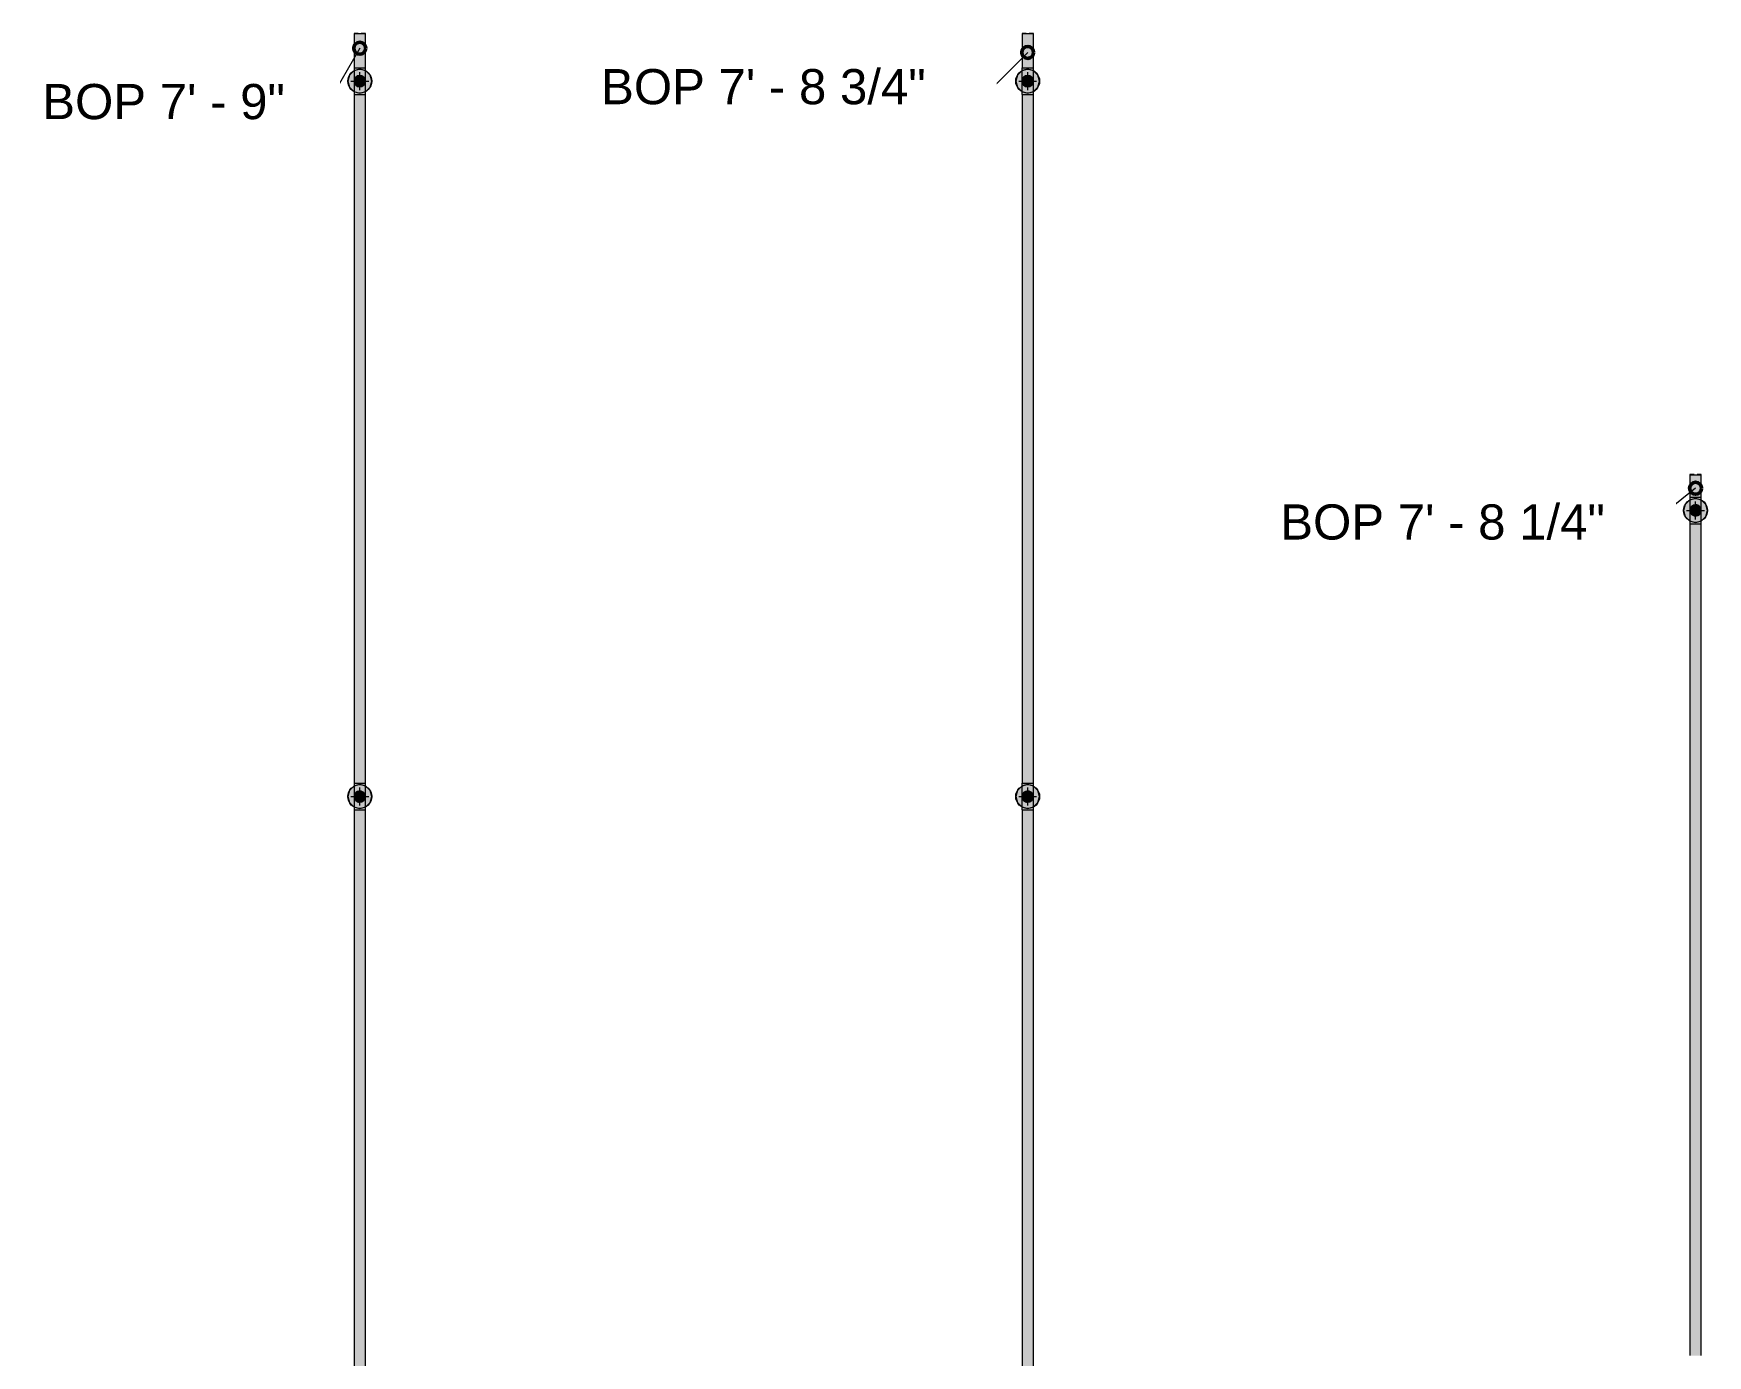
# Model space of a CAD drawing. Header units: inches. Extents: x -3385 to 41, y 7 to 1342.
# Drawn here: x -2578.7 to -2298, y 206 to 427.7 of the extents above; entities that cross this region are included whole.
import ezdxf

# ---------------------------------------------------------------- set-up
doc = ezdxf.new("R2010")
doc.units = ezdxf.units.IN
doc.header["$MEASUREMENT"] = 0
for name, color, linetype, lineweight in [('A-ANNO-NOTE', 131, 'Continuous', 9), ('G-ANNO-DIMS', 111, 'Continuous', 9), ('P-PIPE', 3, 'Continuous', 9), ('P-PIPE-CNTR', 3, 'Continuous', 9)]:
    doc.layers.add(name, color=color, linetype=linetype, lineweight=lineweight)
doc.styles.add('Arial', font='arial.ttf', dxfattribs={"height": 5.901198})

msp = doc.modelspace()

# ---------------------------------------------------------------- hatches: boundary and pattern name
at = {"layer": 'A-ANNO-NOTE'}
h = msp.add_hatch(color=256, dxfattribs=at)
edge = h.paths.add_edge_path(flags=0)
edge.add_arc((-2524, 419.743), 2, 0, 360)
for points in [[(-2524, 417.743), (-2523, 418.011), (-2522.268, 418.743), (-2522, 419.743), (-2522.268, 420.743), (-2523, 421.475), (-2524, 421.743), (-2525, 421.475), (-2525.732, 420.743), (-2526, 419.743), (-2525.732, 418.743), (-2525, 418.011), (-2524.223, 417.803)], [(-2412, 417.743), (-2411, 418.011), (-2410.268, 418.743), (-2410, 419.743), (-2410.268, 420.743), (-2411, 421.475), (-2412, 421.743), (-2413, 421.475), (-2413.732, 420.743), (-2414, 419.743), (-2413.732, 418.743), (-2413, 418.011)], [(-2300, 345.743), (-2299, 346.011), (-2298.268, 346.743), (-2298, 347.743), (-2298.268, 348.743), (-2299, 349.475), (-2300, 349.743), (-2301, 349.475), (-2301.732, 348.743), (-2302, 347.743), (-2301.732, 346.743), (-2301, 346.011)], [(-2524, 297.743), (-2523, 298.011), (-2522.268, 298.743), (-2522, 299.743), (-2522.268, 300.743), (-2523, 301.475), (-2524, 301.743), (-2525, 301.475), (-2525.732, 300.743), (-2526, 299.743), (-2525.732, 298.743), (-2525, 298.011), (-2524.223, 297.803)], [(-2412, 297.743), (-2411, 298.011), (-2410.268, 298.743), (-2410, 299.743), (-2410.268, 300.743), (-2411, 301.475), (-2412, 301.743), (-2413, 301.475), (-2413.732, 300.743), (-2414, 299.743), (-2413.732, 298.743), (-2413, 298.011)]]:
    msp.add_hatch(color=256, dxfattribs=at).paths.add_polyline_path(points, flags=0)
h = msp.add_hatch(color=256, dxfattribs=at)
edge = h.paths.add_edge_path(flags=0)
edge.add_arc((-2412, 419.743), 2, 0, 360)
h = msp.add_hatch(color=256, dxfattribs=at)
edge = h.paths.add_edge_path(flags=0)
edge.add_arc((-2300, 347.743), 2, 0, 360)
h = msp.add_hatch(color=256, dxfattribs=at)
edge = h.paths.add_edge_path(flags=0)
edge.add_arc((-2524, 299.743), 2, 0, 360)
h = msp.add_hatch(color=256, dxfattribs=at)
edge = h.paths.add_edge_path(flags=0)
edge.add_arc((-2412, 299.743), 2, 0, 360)
at = {"layer": 'P-PIPE'}
h = msp.add_hatch(color=256, dxfattribs=at)
h.paths.add_polyline_path([(-2524.673, 421.985), (-2524.673, 421.985), (-2524.673, 425.269)], flags=0)
h.paths.add_polyline_path([(-2524, 421.983), (-2524, 427.739), (-2524.95, 427.743), (-2524.95, 421.987), (-2524.474, 421.984), (-2524.223, 421.984)], flags=0)
for points in [[(-2524, 421.983), (-2523.05, 421.987), (-2523.05, 427.743), (-2523.525, 427.74), (-2524, 427.739), (-2524, 425.269)], [(-2412, 421.983), (-2411.05, 421.987), (-2411.05, 427.743), (-2411.525, 427.74), (-2412, 427.739), (-2412, 425.269)], [(-2524, 418.793), (-2523.754, 418.825), (-2523.525, 418.92), (-2523.328, 419.071), (-2523.177, 419.268), (-2523.082, 419.497), (-2523.05, 419.743), (-2523.082, 419.989), (-2523.177, 420.218), (-2523.328, 420.415), (-2523.525, 420.566), (-2523.754, 420.66), (-2524, 420.693), (-2524.246, 420.66), (-2524.475, 420.566), (-2524.672, 420.415), (-2524.823, 420.218), (-2524.918, 419.989), (-2524.95, 419.743), (-2524.918, 419.497), (-2524.823, 419.268), (-2524.672, 419.071), (-2524.475, 418.92), (-2524.223, 418.822)], [(-2412, 418.793), (-2411.754, 418.825), (-2411.525, 418.92), (-2411.328, 419.071), (-2411.177, 419.268), (-2411.082, 419.497), (-2411.05, 419.743), (-2411.082, 419.989), (-2411.177, 420.218), (-2411.328, 420.415), (-2411.525, 420.566), (-2411.754, 420.66), (-2412, 420.693), (-2412.246, 420.66), (-2412.475, 420.566), (-2412.672, 420.415), (-2412.823, 420.218), (-2412.918, 419.989), (-2412.95, 419.743), (-2412.918, 419.497), (-2412.823, 419.268), (-2412.672, 419.071), (-2412.475, 418.92), (-2412.246, 418.825)], [(-2524, 301.983), (-2523.05, 301.987), (-2523.05, 417.499), (-2523.525, 417.496), (-2524, 417.495), (-2524, 315.305)], [(-2412, 301.983), (-2411.05, 301.987), (-2411.05, 417.499), (-2411.525, 417.496), (-2412, 417.495), (-2412, 315.305)], [(-2300, 346.793), (-2299.754, 346.825), (-2299.525, 346.92), (-2299.328, 347.071), (-2299.177, 347.268), (-2299.082, 347.497), (-2299.05, 347.743), (-2299.082, 347.989), (-2299.177, 348.218), (-2299.328, 348.415), (-2299.525, 348.566), (-2299.754, 348.66), (-2300, 348.693), (-2300.246, 348.66), (-2300.475, 348.566), (-2300.672, 348.415), (-2300.823, 348.218), (-2300.918, 347.989), (-2300.95, 347.743), (-2300.918, 347.497), (-2300.823, 347.268), (-2300.672, 347.071), (-2300.475, 346.92), (-2300.246, 346.825)], [(-2300, 205.983), (-2299.05, 205.987), (-2299.05, 345.499), (-2299.525, 345.496), (-2300, 345.495), (-2300, 219.086)], [(-2524, 298.793), (-2523.754, 298.825), (-2523.525, 298.92), (-2523.328, 299.071), (-2523.177, 299.268), (-2523.082, 299.497), (-2523.05, 299.743), (-2523.082, 299.989), (-2523.177, 300.218), (-2523.328, 300.415), (-2523.525, 300.566), (-2523.754, 300.66), (-2524, 300.693), (-2524.246, 300.66), (-2524.475, 300.566), (-2524.672, 300.415), (-2524.823, 300.218), (-2524.918, 299.989), (-2524.95, 299.743), (-2524.918, 299.497), (-2524.823, 299.268), (-2524.672, 299.071), (-2524.475, 298.92), (-2524.223, 298.822)], [(-2412, 298.793), (-2411.754, 298.825), (-2411.525, 298.92), (-2411.328, 299.071), (-2411.177, 299.268), (-2411.082, 299.497), (-2411.05, 299.743), (-2411.082, 299.989), (-2411.177, 300.218), (-2411.328, 300.415), (-2411.525, 300.566), (-2411.754, 300.66), (-2412, 300.693), (-2412.246, 300.66), (-2412.475, 300.566), (-2412.672, 300.415), (-2412.823, 300.218), (-2412.918, 299.989), (-2412.95, 299.743), (-2412.918, 299.497), (-2412.823, 299.268), (-2412.672, 299.071), (-2412.475, 298.92), (-2412.246, 298.825)], [(-2524, 61.983), (-2523.05, 61.987), (-2523.05, 297.499), (-2523.525, 297.496), (-2524, 297.495), (-2524, 184.4), (-2523.83, 184.378), (-2523.635, 184.285), (-2523.525, 184.195), (-2523.423, 184.054), (-2523.365, 183.913), (-2523.343, 183.743), (-2523.365, 183.573), (-2523.431, 183.414), (-2523.535, 183.278), (-2523.671, 183.173), (-2523.874, 183.102), (-2524, 183.085), (-2524, 67.886)], [(-2412, 61.983), (-2411.05, 61.987), (-2411.05, 297.499), (-2411.525, 297.496), (-2412, 297.495), (-2412, 184.4), (-2411.83, 184.378), (-2411.635, 184.285), (-2411.525, 184.195), (-2411.423, 184.054), (-2411.365, 183.913), (-2411.343, 183.743), (-2411.365, 183.573), (-2411.431, 183.414), (-2411.535, 183.278), (-2411.671, 183.173), (-2411.874, 183.102), (-2412, 183.085), (-2412, 67.886)]]:
    msp.add_hatch(color=256, dxfattribs=at).paths.add_polyline_path(points, flags=0)
h = msp.add_hatch(color=256, dxfattribs=at)
h.paths.add_polyline_path([(-2412.673, 421.985), (-2412.673, 421.985), (-2412.673, 425.269)], flags=0)
h.paths.add_polyline_path([(-2412, 421.983), (-2412, 427.739), (-2412.95, 427.743), (-2412.95, 421.987), (-2412.474, 421.984), (-2412.246, 421.984)], flags=0)
h = msp.add_hatch(color=256, dxfattribs=at)
h.paths.add_polyline_path([(-2524.951, 419.743), (-2524.918, 419.992), (-2524.788, 420.276), (-2524.655, 420.433), (-2524.443, 420.58), (-2524.223, 420.665), (-2524, 420.694), (-2524, 421.983), (-2524.951, 421.987), (-2524.951, 419.908)], flags=0)
h.paths.add_polyline_path([(-2524, 417.495), (-2524.002, 418.793), (-2524.254, 418.827), (-2524.477, 418.921), (-2524.674, 419.073), (-2524.841, 419.31), (-2524.879, 419.381), (-2524.933, 419.561), (-2524.951, 419.743), (-2524.951, 417.499), (-2524.475, 417.496), (-2524.223, 417.495)], flags=0)
h = msp.add_hatch(color=256, dxfattribs=at)
h.paths.add_polyline_path([(-2523.049, 419.743), (-2523.049, 421.987), (-2523.525, 421.984), (-2524, 421.983), (-2523.99, 420.693), (-2523.746, 420.66), (-2523.524, 420.566), (-2523.326, 420.413), (-2523.16, 420.177), (-2523.121, 420.105), (-2523.067, 419.926), (-2523.05, 419.749)], flags=0)
h.paths.add_polyline_path([(-2524, 417.495), (-2523.049, 417.499), (-2523.05, 419.738), (-2523.082, 419.496), (-2523.213, 419.21), (-2523.346, 419.053), (-2523.539, 418.914), (-2523.754, 418.825), (-2524, 418.793), (-2524, 418.683)], flags=0)
h = msp.add_hatch(color=256, dxfattribs=at)
h.paths.add_polyline_path([(-2412.951, 419.743), (-2412.918, 419.992), (-2412.788, 420.276), (-2412.655, 420.433), (-2412.443, 420.58), (-2412.243, 420.662), (-2412, 420.694), (-2412, 421.983), (-2412.951, 421.987), (-2412.951, 419.908)], flags=0)
h.paths.add_polyline_path([(-2412, 417.495), (-2412.002, 418.793), (-2412.254, 418.827), (-2412.477, 418.921), (-2412.674, 419.073), (-2412.841, 419.31), (-2412.879, 419.381), (-2412.933, 419.561), (-2412.951, 419.743), (-2412.951, 417.499), (-2412.475, 417.496), (-2412.246, 417.495)], flags=0)
h = msp.add_hatch(color=256, dxfattribs=at)
h.paths.add_polyline_path([(-2411.049, 419.743), (-2411.049, 421.987), (-2411.525, 421.984), (-2412, 421.983), (-2411.99, 420.693), (-2411.746, 420.66), (-2411.524, 420.566), (-2411.326, 420.413), (-2411.16, 420.177), (-2411.121, 420.105), (-2411.067, 419.926), (-2411.05, 419.749)], flags=0)
h.paths.add_polyline_path([(-2412, 417.495), (-2411.049, 417.499), (-2411.05, 419.738), (-2411.082, 419.496), (-2411.213, 419.21), (-2411.346, 419.053), (-2411.539, 418.914), (-2411.754, 418.825), (-2412, 418.793), (-2412, 418.683)], flags=0)
h = msp.add_hatch(color=256, dxfattribs=at)
h.paths.add_polyline_path([(-2524, 418.793), (-2523.754, 418.825), (-2523.525, 418.92), (-2523.328, 419.072), (-2523.177, 419.269), (-2523.082, 419.498), (-2523.05, 419.747), (-2523.082, 419.991), (-2523.179, 420.221), (-2523.33, 420.417), (-2523.529, 420.568), (-2523.757, 420.662), (-2524.011, 420.693), (-2524.25, 420.66), (-2524.48, 420.563), (-2524.675, 420.413), (-2524.826, 420.214), (-2524.919, 419.985), (-2524.95, 419.735), (-2524.917, 419.494), (-2524.822, 419.266), (-2524.671, 419.07), (-2524.474, 418.919), (-2524.223, 418.822), (-2524.001, 418.793)], flags=0)
h.paths.add_polyline_path([(-2524, 418.793), (-2524.249, 418.826), (-2524.475, 418.92), (-2524.675, 419.075), (-2524.823, 419.268), (-2524.919, 419.505), (-2524.95, 419.743), (-2524.914, 419.998), (-2524.823, 420.218), (-2524.663, 420.421), (-2524.475, 420.566), (-2524.223, 420.663), (-2524, 420.693), (-2523.746, 420.657), (-2523.525, 420.566), (-2523.324, 420.409), (-2523.177, 420.218), (-2523.082, 419.989), (-2523.05, 419.742), (-2523.083, 419.495), (-2523.177, 419.268), (-2523.328, 419.071), (-2523.525, 418.92), (-2523.755, 418.825)], flags=0)
h = msp.add_hatch(color=256, dxfattribs=at)
h.paths.add_polyline_path([(-2412, 418.793), (-2411.754, 418.825), (-2411.525, 418.92), (-2411.328, 419.072), (-2411.177, 419.269), (-2411.082, 419.498), (-2411.05, 419.747), (-2411.082, 419.991), (-2411.179, 420.221), (-2411.33, 420.417), (-2411.529, 420.568), (-2411.757, 420.662), (-2412.011, 420.693), (-2412.25, 420.66), (-2412.48, 420.563), (-2412.675, 420.413), (-2412.826, 420.214), (-2412.919, 419.985), (-2412.95, 419.735), (-2412.917, 419.494), (-2412.822, 419.266), (-2412.671, 419.07), (-2412.474, 418.919), (-2412.245, 418.825), (-2412.001, 418.793)], flags=0)
h.paths.add_polyline_path([(-2412, 418.793), (-2412.249, 418.826), (-2412.475, 418.92), (-2412.675, 419.075), (-2412.823, 419.268), (-2412.919, 419.505), (-2412.95, 419.743), (-2412.914, 419.998), (-2412.823, 420.218), (-2412.663, 420.421), (-2412.475, 420.566), (-2412.236, 420.662), (-2412, 420.693), (-2411.746, 420.657), (-2411.525, 420.566), (-2411.324, 420.409), (-2411.177, 420.218), (-2411.082, 419.989), (-2411.05, 419.742), (-2411.083, 419.495), (-2411.177, 419.268), (-2411.328, 419.071), (-2411.525, 418.92), (-2411.755, 418.825)], flags=0)
h = msp.add_hatch(color=256, dxfattribs=at)
h.paths.add_polyline_path([(-2524.673, 301.985), (-2524.673, 301.985), (-2524.673, 315.305)], flags=0)
h.paths.add_polyline_path([(-2524, 301.983), (-2524, 417.495), (-2524.95, 417.498), (-2524.95, 301.987), (-2524.474, 301.984), (-2524.223, 301.984)], flags=0)
h = msp.add_hatch(color=256, dxfattribs=at)
h.paths.add_polyline_path([(-2412.673, 301.985), (-2412.673, 301.985), (-2412.673, 315.305)], flags=0)
h.paths.add_polyline_path([(-2412, 301.983), (-2412, 417.495), (-2412.95, 417.498), (-2412.95, 301.987), (-2412.474, 301.984), (-2412.246, 301.984)], flags=0)
h = msp.add_hatch(color=256, dxfattribs=at)
h.paths.add_polyline_path([(-2300.673, 349.985), (-2300.673, 349.985), (-2300.673, 353.727)], flags=0)
h.paths.add_polyline_path([(-2300, 349.983), (-2300, 353.739), (-2300.95, 353.743), (-2300.95, 349.987), (-2300.474, 349.984), (-2300.246, 349.984)], flags=0)
h = msp.add_hatch(color=256, dxfattribs=at)
h.paths.add_polyline_path([(-2299.525, 349.984), (-2299.05, 349.987), (-2299.05, 353.743), (-2299.525, 353.74), (-2299.525, 350.429)], flags=0)
h.paths.add_polyline_path([(-2300, 349.983), (-2299.525, 349.984), (-2299.525, 353.74), (-2300, 353.739)], flags=0)
h = msp.add_hatch(color=256, dxfattribs=at)
h.paths.add_polyline_path([(-2300.951, 347.743), (-2300.918, 347.992), (-2300.788, 348.276), (-2300.655, 348.433), (-2300.443, 348.58), (-2300.243, 348.662), (-2300, 348.694), (-2300, 349.983), (-2300.951, 349.987), (-2300.951, 347.908)], flags=0)
h.paths.add_polyline_path([(-2300, 345.495), (-2300.002, 346.793), (-2300.254, 346.827), (-2300.477, 346.921), (-2300.674, 347.073), (-2300.841, 347.31), (-2300.879, 347.381), (-2300.933, 347.561), (-2300.951, 347.743), (-2300.951, 345.499), (-2300.475, 345.496), (-2300.246, 345.495)], flags=0)
h = msp.add_hatch(color=256, dxfattribs=at)
h.paths.add_polyline_path([(-2300, 346.793), (-2299.754, 346.825), (-2299.525, 346.92), (-2299.328, 347.072), (-2299.177, 347.269), (-2299.082, 347.498), (-2299.05, 347.747), (-2299.082, 347.991), (-2299.179, 348.221), (-2299.33, 348.417), (-2299.529, 348.568), (-2299.757, 348.662), (-2300.011, 348.693), (-2300.25, 348.66), (-2300.48, 348.563), (-2300.675, 348.413), (-2300.826, 348.214), (-2300.919, 347.985), (-2300.95, 347.735), (-2300.917, 347.494), (-2300.822, 347.266), (-2300.671, 347.07), (-2300.474, 346.919), (-2300.245, 346.825), (-2300.001, 346.793)], flags=0)
h.paths.add_polyline_path([(-2300, 346.793), (-2300.249, 346.826), (-2300.475, 346.92), (-2300.675, 347.075), (-2300.823, 347.268), (-2300.919, 347.505), (-2300.95, 347.743), (-2300.914, 347.998), (-2300.823, 348.218), (-2300.663, 348.421), (-2300.475, 348.566), (-2300.236, 348.662), (-2300, 348.693), (-2299.746, 348.657), (-2299.525, 348.566), (-2299.324, 348.409), (-2299.177, 348.218), (-2299.082, 347.989), (-2299.05, 347.742), (-2299.083, 347.495), (-2299.177, 347.268), (-2299.328, 347.071), (-2299.525, 346.92), (-2299.755, 346.825)], flags=0)
h = msp.add_hatch(color=256, dxfattribs=at)
h.paths.add_polyline_path([(-2299.049, 347.743), (-2299.049, 349.987), (-2299.525, 349.984), (-2300, 349.983), (-2299.99, 348.693), (-2299.746, 348.66), (-2299.524, 348.566), (-2299.326, 348.413), (-2299.16, 348.177), (-2299.121, 348.105), (-2299.067, 347.926), (-2299.05, 347.749)], flags=0)
h.paths.add_polyline_path([(-2300, 345.495), (-2299.049, 345.499), (-2299.05, 347.738), (-2299.082, 347.496), (-2299.213, 347.21), (-2299.346, 347.053), (-2299.539, 346.914), (-2299.754, 346.825), (-2300, 346.793), (-2300, 346.683)], flags=0)
h = msp.add_hatch(color=256, dxfattribs=at)
h.paths.add_polyline_path([(-2300.673, 205.985), (-2300.673, 205.985), (-2300.673, 219.086)], flags=0)
h.paths.add_polyline_path([(-2300, 205.983), (-2300, 345.495), (-2300.95, 345.498), (-2300.95, 205.987), (-2300.474, 205.984), (-2300.246, 205.984)], flags=0)
h = msp.add_hatch(color=256, dxfattribs=at)
h.paths.add_polyline_path([(-2524.951, 299.743), (-2524.918, 299.992), (-2524.788, 300.276), (-2524.655, 300.433), (-2524.443, 300.58), (-2524.223, 300.665), (-2524, 300.694), (-2524, 301.983), (-2524.951, 301.987), (-2524.951, 299.908)], flags=0)
h.paths.add_polyline_path([(-2524, 297.495), (-2524.002, 298.793), (-2524.254, 298.827), (-2524.477, 298.921), (-2524.674, 299.073), (-2524.841, 299.31), (-2524.879, 299.381), (-2524.933, 299.561), (-2524.951, 299.743), (-2524.951, 297.499), (-2524.475, 297.496), (-2524.223, 297.495)], flags=0)
h = msp.add_hatch(color=256, dxfattribs=at)
h.paths.add_polyline_path([(-2524, 298.793), (-2523.754, 298.825), (-2523.525, 298.92), (-2523.328, 299.072), (-2523.177, 299.269), (-2523.082, 299.498), (-2523.05, 299.747), (-2523.082, 299.991), (-2523.179, 300.221), (-2523.33, 300.417), (-2523.529, 300.568), (-2523.757, 300.662), (-2524.011, 300.693), (-2524.25, 300.66), (-2524.48, 300.563), (-2524.675, 300.413), (-2524.826, 300.214), (-2524.919, 299.985), (-2524.95, 299.735), (-2524.917, 299.494), (-2524.822, 299.266), (-2524.671, 299.07), (-2524.474, 298.919), (-2524.223, 298.822), (-2524.001, 298.793)], flags=0)
h.paths.add_polyline_path([(-2524, 298.793), (-2524.249, 298.826), (-2524.475, 298.92), (-2524.675, 299.075), (-2524.823, 299.268), (-2524.919, 299.505), (-2524.95, 299.743), (-2524.914, 299.998), (-2524.823, 300.218), (-2524.663, 300.421), (-2524.475, 300.566), (-2524.223, 300.663), (-2524, 300.693), (-2523.746, 300.657), (-2523.525, 300.566), (-2523.324, 300.409), (-2523.177, 300.218), (-2523.082, 299.989), (-2523.05, 299.742), (-2523.083, 299.495), (-2523.177, 299.268), (-2523.328, 299.071), (-2523.525, 298.92), (-2523.755, 298.825)], flags=0)
h = msp.add_hatch(color=256, dxfattribs=at)
h.paths.add_polyline_path([(-2523.049, 299.743), (-2523.049, 301.987), (-2523.525, 301.984), (-2524, 301.983), (-2523.99, 300.693), (-2523.746, 300.66), (-2523.524, 300.566), (-2523.326, 300.413), (-2523.16, 300.177), (-2523.121, 300.105), (-2523.067, 299.926), (-2523.05, 299.749)], flags=0)
h.paths.add_polyline_path([(-2524, 297.495), (-2523.049, 297.499), (-2523.05, 299.738), (-2523.082, 299.496), (-2523.213, 299.21), (-2523.346, 299.053), (-2523.539, 298.914), (-2523.754, 298.825), (-2524, 298.793), (-2524, 298.683)], flags=0)
h = msp.add_hatch(color=256, dxfattribs=at)
h.paths.add_polyline_path([(-2412.951, 299.743), (-2412.918, 299.992), (-2412.788, 300.276), (-2412.655, 300.433), (-2412.443, 300.58), (-2412.243, 300.662), (-2412, 300.694), (-2412, 301.983), (-2412.951, 301.987), (-2412.951, 299.908)], flags=0)
h.paths.add_polyline_path([(-2412, 297.495), (-2412.002, 298.793), (-2412.254, 298.827), (-2412.477, 298.921), (-2412.674, 299.073), (-2412.841, 299.31), (-2412.879, 299.381), (-2412.933, 299.561), (-2412.951, 299.743), (-2412.951, 297.499), (-2412.475, 297.496), (-2412.246, 297.495)], flags=0)
h = msp.add_hatch(color=256, dxfattribs=at)
h.paths.add_polyline_path([(-2412, 298.793), (-2411.754, 298.825), (-2411.525, 298.92), (-2411.328, 299.072), (-2411.177, 299.269), (-2411.082, 299.498), (-2411.05, 299.747), (-2411.082, 299.991), (-2411.179, 300.221), (-2411.33, 300.417), (-2411.529, 300.568), (-2411.757, 300.662), (-2412.011, 300.693), (-2412.25, 300.66), (-2412.48, 300.563), (-2412.675, 300.413), (-2412.826, 300.214), (-2412.919, 299.985), (-2412.95, 299.735), (-2412.917, 299.494), (-2412.822, 299.266), (-2412.671, 299.07), (-2412.474, 298.919), (-2412.245, 298.825), (-2412.001, 298.793)], flags=0)
h.paths.add_polyline_path([(-2412, 298.793), (-2412.249, 298.826), (-2412.475, 298.92), (-2412.675, 299.075), (-2412.823, 299.268), (-2412.919, 299.505), (-2412.95, 299.743), (-2412.914, 299.998), (-2412.823, 300.218), (-2412.663, 300.421), (-2412.475, 300.566), (-2412.236, 300.662), (-2412, 300.693), (-2411.746, 300.657), (-2411.525, 300.566), (-2411.324, 300.409), (-2411.177, 300.218), (-2411.082, 299.989), (-2411.05, 299.742), (-2411.083, 299.495), (-2411.177, 299.268), (-2411.328, 299.071), (-2411.525, 298.92), (-2411.755, 298.825)], flags=0)
h = msp.add_hatch(color=256, dxfattribs=at)
h.paths.add_polyline_path([(-2411.049, 299.743), (-2411.049, 301.987), (-2411.525, 301.984), (-2412, 301.983), (-2411.99, 300.693), (-2411.746, 300.66), (-2411.524, 300.566), (-2411.326, 300.413), (-2411.16, 300.177), (-2411.121, 300.105), (-2411.067, 299.926), (-2411.05, 299.749)], flags=0)
h.paths.add_polyline_path([(-2412, 297.495), (-2411.049, 297.499), (-2411.05, 299.738), (-2411.082, 299.496), (-2411.213, 299.21), (-2411.346, 299.053), (-2411.539, 298.914), (-2411.754, 298.825), (-2412, 298.793), (-2412, 298.683)], flags=0)
h = msp.add_hatch(color=256, dxfattribs=at)
h.paths.add_polyline_path([(-2524.673, 61.985), (-2524.673, 61.985), (-2524.673, 67.886)], flags=0)
h.paths.add_polyline_path([(-2524, 61.983), (-2524, 183.085), (-2524.17, 183.108), (-2524.357, 183.195), (-2524.475, 183.291), (-2524.571, 183.417), (-2524.635, 183.573), (-2524.658, 183.743), (-2524.635, 183.913), (-2524.569, 184.072), (-2524.465, 184.208), (-2524.329, 184.312), (-2524.118, 184.385), (-2524, 184.401), (-2524, 297.495), (-2524.95, 297.498), (-2524.95, 61.987), (-2524.474, 61.984), (-2524.223, 61.984)], flags=0)
h = msp.add_hatch(color=256, dxfattribs=at)
h.paths.add_polyline_path([(-2412.673, 61.985), (-2412.673, 61.985), (-2412.673, 67.886)], flags=0)
h.paths.add_polyline_path([(-2412, 61.983), (-2412, 183.085), (-2412.17, 183.108), (-2412.357, 183.195), (-2412.475, 183.291), (-2412.571, 183.417), (-2412.635, 183.573), (-2412.658, 183.743), (-2412.635, 183.913), (-2412.569, 184.072), (-2412.465, 184.208), (-2412.329, 184.312), (-2412.118, 184.385), (-2412, 184.401), (-2412, 297.495), (-2412.95, 297.498), (-2412.95, 61.987), (-2412.474, 61.984), (-2412.246, 61.984)], flags=0)

# ---------------------------------------------------------------- linework, layer by layer
at = {"layer": 'A-ANNO-NOTE'}
for p, q in [((-2525, 421.475), (-2525.732, 420.743)), ((-2524, 421.743), (-2525, 421.475)), ((-2523, 421.475), (-2524, 421.743)), ((-2522.268, 420.743), (-2523, 421.475)), ((-2413, 421.475), (-2413.732, 420.743)), ((-2412, 421.743), (-2413, 421.475)), ((-2411, 421.475), (-2412, 421.743)), ((-2410.268, 420.743), (-2411, 421.475)), ((-2525.732, 420.743), (-2526, 419.743)), ((-2526, 419.743), (-2525.732, 418.743)), ((-2525.732, 418.743), (-2525, 418.011)), ((-2523, 418.011), (-2522.268, 418.743)), ((-2522, 419.743), (-2522.268, 420.743)), ((-2522.268, 418.743), (-2522, 419.743)), ((-2413.732, 420.743), (-2414, 419.743)), ((-2414, 419.743), (-2413.732, 418.743)), ((-2413.732, 418.743), (-2413, 418.011)), ((-2411, 418.011), (-2410.268, 418.743)), ((-2410, 419.743), (-2410.268, 420.743)), ((-2410.268, 418.743), (-2410, 419.743)), ((-2525, 418.011), (-2524.223, 417.803)), ((-2524.223, 417.803), (-2524, 417.743)), ((-2524, 417.743), (-2523, 418.011)), ((-2413, 418.011), (-2412, 417.743)), ((-2412, 417.743), (-2411, 418.011)), ((-2301.732, 348.743), (-2302, 347.743)), ((-2301, 349.475), (-2301.732, 348.743)), ((-2300, 349.743), (-2301, 349.475)), ((-2299, 349.475), (-2300, 349.743)), ((-2298.268, 348.743), (-2299, 349.475)), ((-2298, 347.743), (-2298.268, 348.743)), ((-2302, 347.743), (-2301.732, 346.743)), ((-2301.732, 346.743), (-2301, 346.011)), ((-2301, 346.011), (-2300, 345.743)), ((-2300, 345.743), (-2299, 346.011)), ((-2299, 346.011), (-2298.268, 346.743)), ((-2298.268, 346.743), (-2298, 347.743)), ((-2525.732, 300.743), (-2526, 299.743)), ((-2525, 301.475), (-2525.732, 300.743)), ((-2524, 301.743), (-2525, 301.475)), ((-2523, 301.475), (-2524, 301.743)), ((-2522.268, 300.743), (-2523, 301.475)), ((-2522, 299.743), (-2522.268, 300.743)), ((-2413.732, 300.743), (-2414, 299.743)), ((-2413, 301.475), (-2413.732, 300.743)), ((-2412, 301.743), (-2413, 301.475)), ((-2411, 301.475), (-2412, 301.743)), ((-2410.268, 300.743), (-2411, 301.475)), ((-2410, 299.743), (-2410.268, 300.743)), ((-2526, 299.743), (-2525.732, 298.743)), ((-2525.732, 298.743), (-2525, 298.011)), ((-2525, 298.011), (-2524.223, 297.803)), ((-2524.223, 297.803), (-2524, 297.743)), ((-2524, 297.743), (-2523, 298.011)), ((-2523, 298.011), (-2522.268, 298.743)), ((-2522.268, 298.743), (-2522, 299.743)), ((-2414, 299.743), (-2413.732, 298.743)), ((-2413.732, 298.743), (-2413, 298.011)), ((-2413, 298.011), (-2412, 297.743)), ((-2412, 297.743), (-2411, 298.011)), ((-2411, 298.011), (-2410.268, 298.743)), ((-2410.268, 298.743), (-2410, 299.743))]:
    msp.add_line(p, q, dxfattribs=at)
for centre in [(-2524, 419.743), (-2412, 419.743), (-2300, 347.743), (-2524, 299.743), (-2412, 299.743)]:
    msp.add_circle(centre, 2, dxfattribs=at)
at = {"layer": 'G-ANNO-DIMS'}
for p, q in [((-2524, 425.277), (-2529.085, 416.469)), ((-2412, 424.559), (-2417.585, 418.974)), ((-2417.585, 418.974), (-2427.969, 418.974)), ((-2529.085, 416.469), (-2535.356, 416.469)), ((-2300, 351.459), (-2306.884, 345.955)), ((-2306.884, 345.955), (-2314.082, 345.955))]:
    msp.add_line(p, q, dxfattribs=at)
at = {"layer": 'G-ANNO-DIMS', "lineweight": 50}
for centre in [(-2524, 425.277), (-2412, 424.559), (-2300, 351.459)]:
    msp.add_circle(centre, 1, dxfattribs=at)
at = {"layer": 'P-PIPE'}
for p, q in [((-2524.95, 427.743), (-2524.95, 421.987)), ((-2523.05, 421.987), (-2523.05, 427.743)), ((-2412.95, 427.743), (-2412.95, 421.987)), ((-2411.05, 421.987), (-2411.05, 427.743)), ((-2524.951, 421.987), (-2524.951, 417.499)), ((-2523.049, 417.499), (-2523.049, 421.987)), ((-2412.951, 421.987), (-2412.951, 417.499)), ((-2411.049, 417.499), (-2411.049, 421.987)), ((-2524.95, 417.499), (-2524.95, 301.987)), ((-2523.05, 301.987), (-2523.05, 417.499)), ((-2412.95, 417.499), (-2412.95, 301.987)), ((-2411.05, 301.987), (-2411.05, 417.499)), ((-2300.95, 353.743), (-2300.95, 349.987)), ((-2299.05, 349.987), (-2299.05, 353.743)), ((-2300.951, 349.987), (-2300.951, 345.499)), ((-2299.049, 345.499), (-2299.049, 349.987)), ((-2300.95, 345.499), (-2300.95, 205.987)), ((-2299.05, 205.987), (-2299.05, 345.499)), ((-2524.951, 301.987), (-2524.951, 297.499)), ((-2523.049, 297.499), (-2523.049, 301.987)), ((-2412.951, 301.987), (-2412.951, 297.499)), ((-2411.049, 297.499), (-2411.049, 301.987)), ((-2524.95, 297.499), (-2524.95, 61.987)), ((-2523.05, 61.987), (-2523.05, 297.499)), ((-2412.95, 297.499), (-2412.95, 61.987)), ((-2411.05, 61.987), (-2411.05, 297.499))]:
    msp.add_line(p, q, dxfattribs=at)
for centre, radius, start, end in [((-2524, 419.743), 0.95, 0, 180), ((-2524, 419.743), 0.95, 180, 0), ((-2524, 419.268), 0.475, 90, 270), ((-2524, 420.218), 0.475, 270, 90), ((-2412, 419.743), 0.95, 0, 180), ((-2412, 419.743), 0.95, 180, 0), ((-2412, 419.268), 0.475, 90, 270), ((-2412, 420.218), 0.475, 270, 90), ((-2300, 347.743), 0.95, 0, 180), ((-2300, 348.218), 0.475, 270, 90), ((-2300, 347.743), 0.95, 180, 0), ((-2300, 347.268), 0.475, 90, 270), ((-2524, 299.743), 0.95, 0, 180), ((-2524, 300.218), 0.475, 270, 90), ((-2412, 299.743), 0.95, 0, 180), ((-2412, 300.218), 0.475, 270, 90), ((-2524, 299.743), 0.95, 180, 0), ((-2524, 299.268), 0.475, 90, 270), ((-2412, 299.743), 0.95, 180, 0), ((-2412, 299.268), 0.475, 90, 270)]:
    msp.add_arc(centre, radius, start, end, dxfattribs=at)
for centre, major_axis, start_param, end_param in [((-2524, 427.743), (0.95, 0), 1.8325957, 3.1415927), ((-2524, 427.743), (0.95, 0), 3.1415927, 4.712389), ((-2524, 427.743), (0.95, 0), 4.712389, 6.2831853), ((-2524, 427.743), (0.95, 0), 0, 1.3089969), ((-2412, 427.743), (0.95, 0), 1.8325957, 3.1415927), ((-2412, 427.743), (0.95, 0), 3.1415927, 4.712389), ((-2412, 427.743), (0.95, 0), 4.712389, 6.2831853), ((-2412, 427.743), (0.95, 0), 0, 1.3089969), ((-2524, 421.987), (0.951, 0), 3.1415927, 3.403392), ((-2524, 421.987), (0.951, 0), 3.4054884, 3.6651914), ((-2524, 421.987), (0.95, 0), 3.6651914, 3.9260253), ((-2524, 421.987), (0.951, 0), 3.6663729, 3.9269908), ((-2524, 421.987), (0.95, 0), 3.9269908, 4.1882663), ((-2524, 421.987), (0.951, 0), 3.9277311, 4.1887902), ((-2524, 421.987), (0.95, 0), 4.1887902, 4.4503567), ((-2524, 421.987), (0.951, 0), 4.1892397, 4.4505896), ((-2524, 421.987), (0.95, 0), 4.4505896, 4.712389), ((-2524, 421.987), (0.951, 0), 4.4508064, 4.712389), ((-2524, 421.987), (0.951, 0), 4.712389, 6.2831853), ((-2524, 421.987), (0.95, 0), 4.712389, 4.9741884), ((-2524, 421.987), (0.95, 0), 4.9744212, 5.2359878), ((-2524, 421.987), (0.95, 0), 5.2365116, 5.4977871), ((-2524, 421.987), (0.95, 0), 5.4987526, 5.7595865), ((-2412, 421.987), (0.951, 0), 3.1415927, 3.403392), ((-2412, 421.987), (0.951, 0), 3.4054884, 3.6651914), ((-2412, 421.987), (0.95, 0), 3.6651914, 3.9260253), ((-2412, 421.987), (0.951, 0), 3.6663729, 3.9269908), ((-2412, 421.987), (0.95, 0), 3.9269908, 4.1882663), ((-2412, 421.987), (0.951, 0), 3.9277311, 4.1887902), ((-2412, 421.987), (0.95, 0), 4.1887902, 4.4503567), ((-2412, 421.987), (0.951, 0), 4.1892397, 4.4505896), ((-2412, 421.987), (0.95, 0), 4.4505896, 4.712389), ((-2412, 421.987), (0.951, 0), 4.4508064, 4.712389), ((-2412, 421.987), (0.951, 0), 4.712389, 6.2831853), ((-2412, 421.987), (0.95, 0), 4.712389, 4.9741884), ((-2412, 421.987), (0.95, 0), 4.9744212, 5.2359878), ((-2412, 421.987), (0.95, 0), 5.2365116, 5.4977871), ((-2412, 421.987), (0.95, 0), 5.4987526, 5.7595865), ((-2524, 417.499), (0.951, 0), 3.1415927, 4.712389), ((-2524, 417.499), (0.95, 0), 3.6651914, 3.9260253), ((-2524, 417.499), (0.95, 0), 3.9269908, 4.1882663), ((-2524, 417.499), (0.95, 0), 4.1887902, 4.4503567), ((-2524, 417.499), (0.95, 0), 4.4505896, 4.712389), ((-2524, 417.499), (0.951, 0), 4.712389, 6.2831853), ((-2524, 417.499), (0.95, 0), 4.712389, 4.9741884), ((-2524, 417.499), (0.95, 0), 4.9744212, 5.2359878), ((-2524, 417.499), (0.95, 0), 5.2365116, 5.4977871), ((-2524, 417.499), (0.95, 0), 5.4987526, 5.7595865), ((-2412, 417.499), (0.951, 0), 3.1415927, 4.712389), ((-2412, 417.499), (0.95, 0), 3.6651914, 3.9260253), ((-2412, 417.499), (0.95, 0), 3.9269908, 4.1882663), ((-2412, 417.499), (0.95, 0), 4.1887902, 4.4503567), ((-2412, 417.499), (0.95, 0), 4.4505896, 4.712389), ((-2412, 417.499), (0.951, 0), 4.712389, 6.2831853), ((-2412, 417.499), (0.95, 0), 4.712389, 4.9741884), ((-2412, 417.499), (0.95, 0), 4.9744212, 5.2359878), ((-2412, 417.499), (0.95, 0), 5.2365116, 5.4977871), ((-2412, 417.499), (0.95, 0), 5.4987526, 5.7595865), ((-2300, 353.743), (0.95, 0), 1.8325957, 3.1415927), ((-2300, 353.743), (0.95, 0), 3.1415927, 4.712389), ((-2300, 353.743), (0.95, 0), 4.712389, 6.2831853), ((-2300, 353.743), (0.95, 0), 0, 1.3089969), ((-2300, 349.987), (0.951, 0), 3.1415927, 3.403392), ((-2300, 349.987), (0.951, 0), 3.4054884, 3.6651914), ((-2300, 349.987), (0.95, 0), 3.6651914, 3.9260253), ((-2300, 349.987), (0.951, 0), 3.6663729, 3.9269908), ((-2300, 349.987), (0.95, 0), 3.9269908, 4.1882663), ((-2300, 349.987), (0.951, 0), 3.9277311, 4.1887902), ((-2300, 349.987), (0.95, 0), 4.1887902, 4.4503567), ((-2300, 349.987), (0.951, 0), 4.1892397, 4.4505896), ((-2300, 349.987), (0.95, 0), 4.4505896, 4.712389), ((-2300, 349.987), (0.951, 0), 4.4508064, 4.712389), ((-2300, 349.987), (0.951, 0), 4.712389, 5.758405), ((-2300, 349.987), (0.95, 0), 4.712389, 4.9741884), ((-2300, 349.987), (0.95, 0), 4.9744212, 5.2359878), ((-2300, 349.987), (0.95, 0), 5.2365116, 5.4977871), ((-2300, 349.987), (0.95, 0), 5.4987526, 5.7595865), ((-2300, 349.987), (0.951, 0), 5.7595865, 6.2831853), ((-2300, 345.499), (0.951, 0), 3.1415927, 4.712389), ((-2300, 345.499), (0.95, 0), 3.6651914, 3.9260253), ((-2300, 345.499), (0.95, 0), 3.9269908, 4.1882663), ((-2300, 345.499), (0.95, 0), 4.1887902, 4.4503567), ((-2300, 345.499), (0.95, 0), 4.4505896, 4.712389), ((-2300, 345.499), (0.951, 0), 4.712389, 6.2831853), ((-2300, 345.499), (0.95, 0), 4.712389, 4.9741884), ((-2300, 345.499), (0.95, 0), 4.9744212, 5.2359878), ((-2300, 345.499), (0.95, 0), 5.2365116, 5.4977871), ((-2300, 345.499), (0.95, 0), 5.4987526, 5.7595865), ((-2524, 301.987), (0.951, 0), 3.1415927, 3.403392), ((-2524, 301.987), (0.951, 0), 3.4054884, 3.6651914), ((-2524, 301.987), (0.951, 0), 3.6663729, 3.9269908), ((-2524, 301.987), (0.95, 0), 3.6651914, 3.9260253), ((-2524, 301.987), (0.951, 0), 3.9277311, 4.1887902), ((-2524, 301.987), (0.95, 0), 3.9269908, 4.1882663), ((-2524, 301.987), (0.951, 0), 4.1892397, 4.4505896), ((-2524, 301.987), (0.95, 0), 4.1887902, 4.4503567), ((-2524, 301.987), (0.951, 0), 4.4508064, 4.712389), ((-2524, 301.987), (0.95, 0), 4.4505896, 4.712389), ((-2524, 301.987), (0.951, 0), 4.712389, 4.9739716), ((-2524, 301.987), (0.95, 0), 4.712389, 4.9741884), ((-2524, 301.987), (0.951, 0), 4.9741884, 5.2355383), ((-2524, 301.987), (0.95, 0), 4.9744212, 5.2359878), ((-2524, 301.987), (0.951, 0), 5.2359878, 5.4970469), ((-2524, 301.987), (0.95, 0), 5.2365116, 5.4977871), ((-2524, 301.987), (0.951, 0), 5.4977871, 5.758405), ((-2524, 301.987), (0.95, 0), 5.4987526, 5.7595865), ((-2524, 301.987), (0.951, 0), 5.7595865, 6.0192896), ((-2524, 301.987), (0.951, 0), 6.0213859, 6.2831853), ((-2412, 301.987), (0.951, 0), 3.1415927, 3.403392), ((-2412, 301.987), (0.951, 0), 3.4054884, 3.6651914), ((-2412, 301.987), (0.951, 0), 3.6663729, 3.9269908), ((-2412, 301.987), (0.95, 0), 3.6651914, 3.9260253), ((-2412, 301.987), (0.951, 0), 3.9277311, 4.1887902), ((-2412, 301.987), (0.95, 0), 3.9269908, 4.1882663), ((-2412, 301.987), (0.951, 0), 4.1892397, 4.4505896), ((-2412, 301.987), (0.95, 0), 4.1887902, 4.4503567), ((-2412, 301.987), (0.951, 0), 4.4508064, 4.712389), ((-2412, 301.987), (0.95, 0), 4.4505896, 4.712389), ((-2412, 301.987), (0.951, 0), 4.712389, 4.9739716), ((-2412, 301.987), (0.95, 0), 4.712389, 4.9741884), ((-2412, 301.987), (0.951, 0), 4.9741884, 5.2355383), ((-2412, 301.987), (0.95, 0), 4.9744212, 5.2359878), ((-2412, 301.987), (0.951, 0), 5.2359878, 5.4970469), ((-2412, 301.987), (0.95, 0), 5.2365116, 5.4977871), ((-2412, 301.987), (0.951, 0), 5.4977871, 5.758405), ((-2412, 301.987), (0.95, 0), 5.4987526, 5.7595865), ((-2412, 301.987), (0.951, 0), 5.7595865, 6.0192896), ((-2412, 301.987), (0.951, 0), 6.0213859, 6.2831853), ((-2524, 297.499), (0.951, 0), 3.1415927, 4.712389), ((-2524, 297.499), (0.95, 0), 3.6651914, 3.9260253), ((-2524, 297.499), (0.95, 0), 3.9269908, 4.1882663), ((-2524, 297.499), (0.95, 0), 4.1887902, 4.4503567), ((-2524, 297.499), (0.95, 0), 4.4505896, 4.712389), ((-2524, 297.499), (0.951, 0), 4.712389, 6.2831853), ((-2524, 297.499), (0.95, 0), 4.712389, 4.9741884), ((-2524, 297.499), (0.95, 0), 4.9744212, 5.2359878), ((-2524, 297.499), (0.95, 0), 5.2365116, 5.4977871), ((-2524, 297.499), (0.95, 0), 5.4987526, 5.7595865), ((-2412, 297.499), (0.951, 0), 3.1415927, 4.712389), ((-2412, 297.499), (0.95, 0), 3.6651914, 3.9260253), ((-2412, 297.499), (0.95, 0), 3.9269908, 4.1882663), ((-2412, 297.499), (0.95, 0), 4.1887902, 4.4503567), ((-2412, 297.499), (0.95, 0), 4.4505896, 4.712389), ((-2412, 297.499), (0.951, 0), 4.712389, 6.2831853), ((-2412, 297.499), (0.95, 0), 4.712389, 4.9741884), ((-2412, 297.499), (0.95, 0), 4.9744212, 5.2359878), ((-2412, 297.499), (0.95, 0), 5.2365116, 5.4977871), ((-2412, 297.499), (0.95, 0), 5.4987526, 5.7595865)]:
    msp.add_ellipse(centre, major_axis=major_axis, ratio=0.0041666, start_param=start_param, end_param=end_param, dxfattribs=at)
at = {"layer": 'P-PIPE-CNTR'}
for p, q in [((-2524, 418.243), (-2524, 421.243)), ((-2412, 418.243), (-2412, 421.243)), ((-2525.5, 419.743), (-2522.5, 419.743)), ((-2413.5, 419.743), (-2410.5, 419.743)), ((-2300, 346.243), (-2300, 349.243)), ((-2301.5, 347.743), (-2298.5, 347.743)), ((-2524, 298.243), (-2524, 301.243)), ((-2412, 298.243), (-2412, 301.243)), ((-2525.5, 299.743), (-2522.5, 299.743)), ((-2413.5, 299.743), (-2410.5, 299.743))]:
    msp.add_line(p, q, dxfattribs=at)

# ---------------------------------------------------------------- next in the draw order: texts
at = {"layer": 'G-ANNO-DIMS', "char_height": 5.9012, "attachment_point": 1, "line_spacing_factor": 0.938532, "style": 'Arial', "bg_fill": 3, "box_fill_scale": 1.25, "bg_fill_color": 0, "bg_fill_transparency": 0}
for s, insert, width in [('BOP 7\' - 8 3/4"', (-2483.529, 421.778), 64.872), ('BOP 7\' - 9"', (-2577.236, 419.274), 48.456), ('BOP 7\' - 8 1/4"', (-2369.642, 348.759), 64.872)]:
    msp.add_mtext(s, dxfattribs=dict(at, insert=insert, width=width))

doc.saveas('drawing.dxf')
